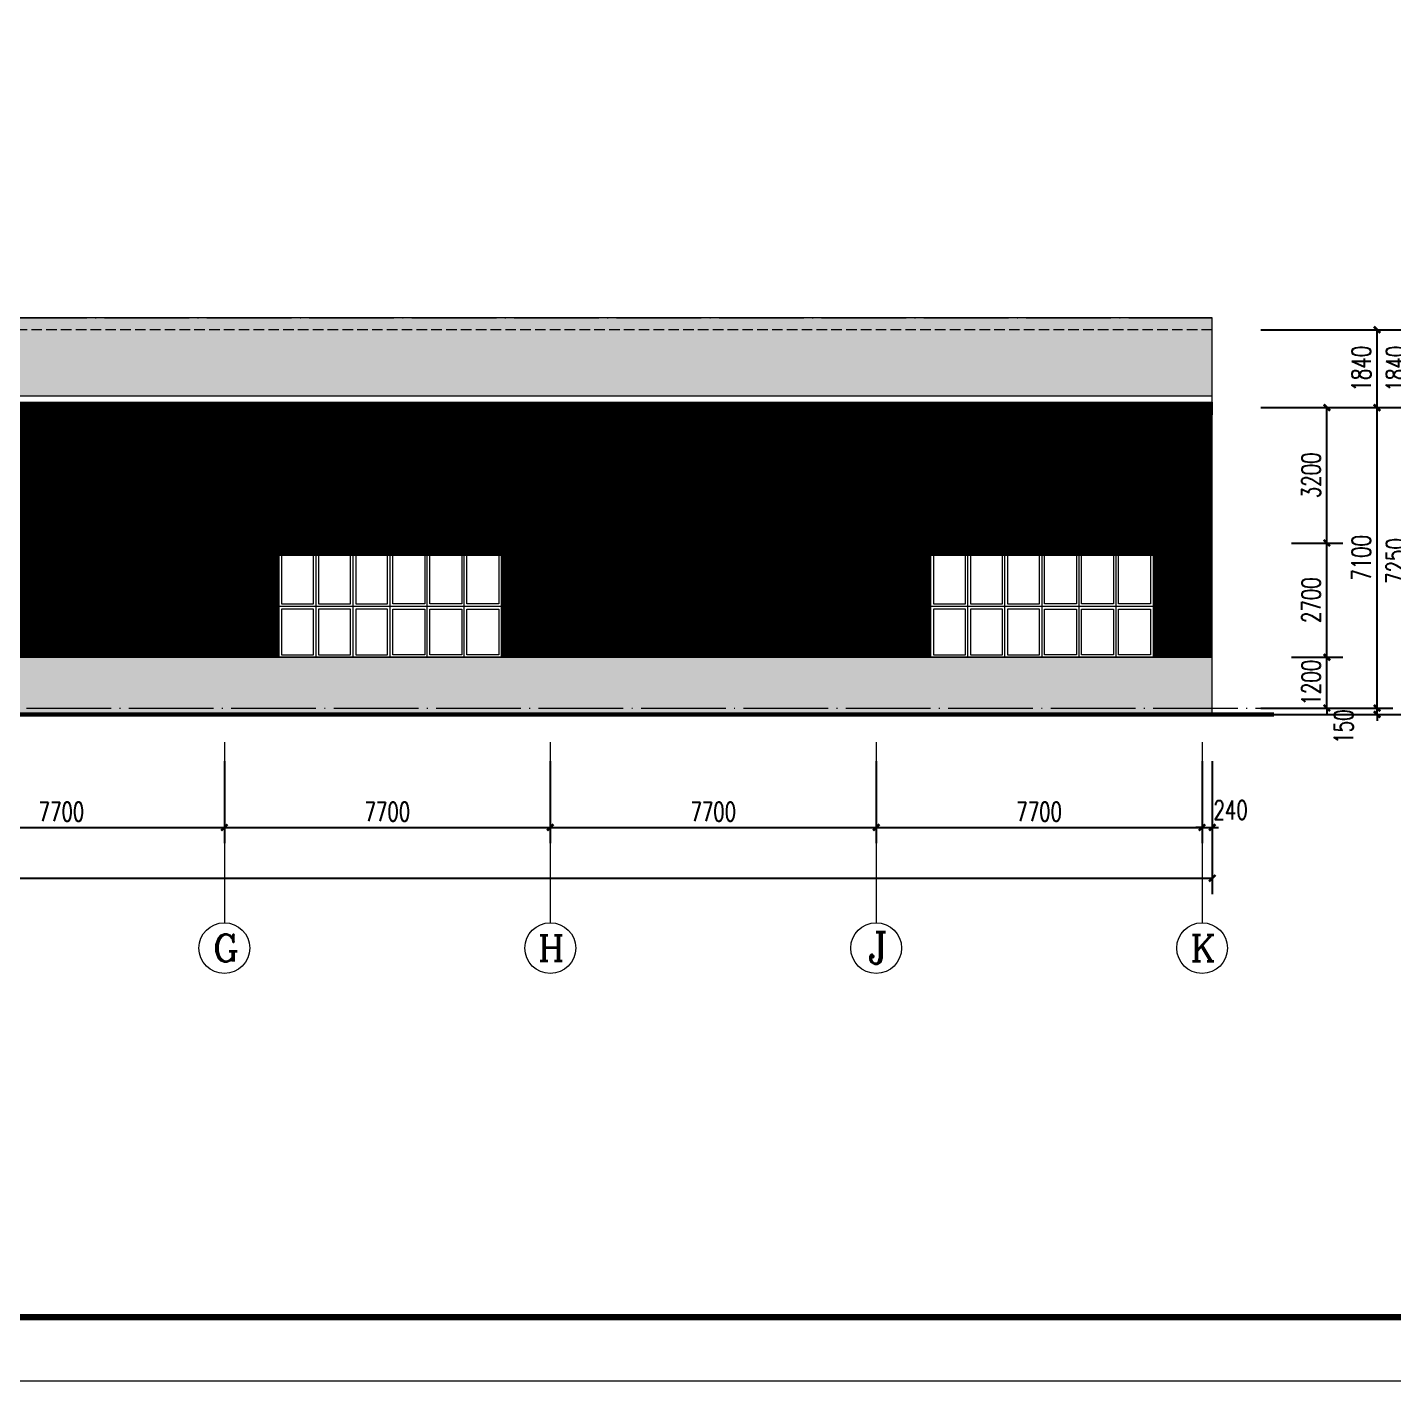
# Model space of a CAD drawing. Header units: inches. Extents: x -3733042 to -3450527, y 579159 to 997713.
# Drawn here: x -3509754 to -3477472, y 593013 to 624994 of the extents above; entities that cross this region are included whole.
import ezdxf

# ---------------------------------------------------------------- set-up
doc = ezdxf.new("R2010")
doc.units = ezdxf.units.IN
doc.header["$LTSCALE"] = 1000
doc.header["$MEASUREMENT"] = 0
doc.linetypes.add('DASH', pattern=[0.35, 0.25, -0.1])
doc.linetypes.add('DOTE', pattern=[2.42, 2, -0.2, 0.02, -0.2])
doc.layers.get('0').update_dxf_attribs({"lineweight": 18})
for name, color, linetype, lineweight in [('AXIS', 30, 'Continuous', 18), ('AXIS_TEXT', 7, 'Continuous', 18), ('DOTE', 14, 'DOTE', 18), ('PUB_DIM', 3, 'Continuous', 18), ('PUB_TITLE', 153, 'Continuous', 18), ('SURFACE', 255, 'Continuous', 18), ('WINDOW', 4, 'Continuous', 18), ('填充', 8, 'Continuous', 18)]:
    doc.layers.add(name, color=color, linetype=linetype, lineweight=lineweight)
doc.styles.add('_TCH_AXIS', font='complex.shx', dxfattribs={"bigfont": 'gbcbig.shx'})
doc.styles.add('_TCH_DIM_T3', font='simplex.shx', dxfattribs={"width": 0.705882, "bigfont": 'gbcbig.shx'})
doc.styles.add('COMPLEX', font='complex.shx')
doc.dimstyles.new('_TCH_ARCH&&150', dxfattribs={"dimtxt": 446.25, "dimasz": 150, "dimexe": 375, "dimexo": 450, "dimgap": 150, "dimtad": 1, "dimdec": 0, "dimzin": 0, "dimdsep": 46, "dimtxsty": '_TCH_DIM_T3', "dimblk": 'ARCHTICK', "dimcen": 0.09, "dimdle": 300, "dimclrt": 7, "dimazin": 2, "dimtfac": 1, "dimtdec": 0, "dimtix": 1, "dimtmove": 2, "dimatfit": 3, "dimfxl": 1, "dimtolj": 1, "dimarcsym": 0})

# ---------------------------------------------------------------- blocks, each defined once
blk = doc.blocks.new('_ArchTick_2')
at = {"color": 0, "linetype": 'ByBlock'}
blk.add_lwpolyline([(-0.5, -0.5, 0.4, 0.4, 0), (0.5, 0.5, 0.4, 0.4, 0)], format="xyseb", dxfattribs=at)
blk = doc.blocks.new('*X167')
at = {"layer": 'AXIS', "color": 0, "lineweight": -2}
for p, q in [((-3512799, 607654), (-3512799, 605711)), ((-3505099, 607654), (-3505099, 605711)), ((-3512799, 606086), (-3505099, 606086))]:
    blk.add_line(p, q, dxfattribs=at)
at = {"layer": 'AXIS', "color": 0, "lineweight": -2, "xscale": 150, "yscale": 150, "zscale": 150, "rotation": 180}
blk.add_blockref('_ArchTick_2', (-3512799, 606086), dxfattribs=at)
at = {"layer": 'AXIS', "color": 0, "lineweight": -2, "xscale": 150, "yscale": 150, "zscale": 150}
blk.add_blockref('_ArchTick_2', (-3505099, 606086), dxfattribs=at)
at = {"layer": 'AXIS', "color": 7, "insert": (-3508949, 606459), "char_height": 446.2, "width": 1665, "attachment_point": 5, "style": '_TCH_DIM_T3'}
blk.add_mtext('7700', dxfattribs=at)
blk = doc.blocks.new('_ARCHTICK')
at = {"color": 0, "linetype": 'ByBlock', "const_width": 0.4}
blk.add_lwpolyline([(-0.5, -0.5), (0.5, 0.5)], dxfattribs=at)
blk = doc.blocks.new('*X168')
at = {"layer": 'AXIS', "color": 0, "lineweight": -2}
for p, q in [((-3505099, 607654), (-3505099, 605711)), ((-3497399, 607654), (-3497399, 605711)), ((-3505099, 606086), (-3497399, 606086))]:
    blk.add_line(p, q, dxfattribs=at)
at = {"layer": 'AXIS', "color": 0, "lineweight": -2, "xscale": 150, "yscale": 150, "zscale": 150, "rotation": 180}
blk.add_blockref('_ArchTick_2', (-3505099, 606086), dxfattribs=at)
at = {"layer": 'AXIS', "color": 0, "lineweight": -2, "xscale": 150, "yscale": 150, "zscale": 150}
blk.add_blockref('_ArchTick_2', (-3497399, 606086), dxfattribs=at)
at = {"layer": 'AXIS', "color": 7, "insert": (-3501249, 606459), "char_height": 446.2, "width": 1665, "attachment_point": 5, "style": '_TCH_DIM_T3'}
blk.add_mtext('7700', dxfattribs=at)
blk = doc.blocks.new('*X169')
at = {"layer": 'AXIS', "color": 0, "lineweight": -2}
for p, q in [((-3497399, 607654), (-3497399, 605711)), ((-3489699, 607654), (-3489699, 605711)), ((-3497399, 606086), (-3489699, 606086))]:
    blk.add_line(p, q, dxfattribs=at)
at = {"layer": 'AXIS', "color": 0, "lineweight": -2, "xscale": 150, "yscale": 150, "zscale": 150, "rotation": 180}
blk.add_blockref('_ArchTick_2', (-3497399, 606086), dxfattribs=at)
at = {"layer": 'AXIS', "color": 0, "lineweight": -2, "xscale": 150, "yscale": 150, "zscale": 150}
blk.add_blockref('_ArchTick_2', (-3489699, 606086), dxfattribs=at)
at = {"layer": 'AXIS', "color": 7, "insert": (-3493549, 606459), "char_height": 446.2, "width": 1665, "attachment_point": 5, "style": '_TCH_DIM_T3'}
blk.add_mtext('7700', dxfattribs=at)
blk = doc.blocks.new('*X170')
at = {"layer": 'AXIS', "color": 0, "lineweight": -2}
for p, q in [((-3489699, 607654), (-3489699, 605711)), ((-3481999, 607654), (-3481999, 605711)), ((-3489699, 606086), (-3481999, 606086))]:
    blk.add_line(p, q, dxfattribs=at)
at = {"layer": 'AXIS', "color": 0, "lineweight": -2, "xscale": 150, "yscale": 150, "zscale": 150, "rotation": 180}
blk.add_blockref('_ArchTick_2', (-3489699, 606086), dxfattribs=at)
at = {"layer": 'AXIS', "color": 0, "lineweight": -2, "xscale": 150, "yscale": 150, "zscale": 150}
blk.add_blockref('_ArchTick_2', (-3481999, 606086), dxfattribs=at)
at = {"layer": 'AXIS', "color": 7, "insert": (-3485849, 606459), "char_height": 446.2, "width": 1665, "attachment_point": 5, "style": '_TCH_DIM_T3'}
blk.add_mtext('7700', dxfattribs=at)
blk = doc.blocks.new('*X171')
at = {"layer": 'AXIS', "color": 0, "lineweight": -2}
for p, q in [((-3481999, 607654), (-3481999, 605711)), ((-3481759, 607654), (-3481759, 605711)), ((-3481999, 606086), (-3482149, 606086)), ((-3481999, 606086), (-3481759, 606086)), ((-3481759, 606086), (-3481609, 606086))]:
    blk.add_line(p, q, dxfattribs=at)
at = {"layer": 'AXIS', "color": 0, "lineweight": -2, "xscale": 150, "yscale": 150, "zscale": 150}
blk.add_blockref('_ArchTick_2', (-3481999, 606086), dxfattribs=at)
at = {"layer": 'AXIS', "color": 0, "lineweight": -2, "xscale": 150, "yscale": 150, "zscale": 150, "rotation": 180}
blk.add_blockref('_ArchTick_2', (-3481759, 606086), dxfattribs=at)
at = {"layer": 'AXIS', "color": 7, "insert": (-3481325, 606498), "char_height": 446.2, "width": 1215, "attachment_point": 5, "style": '_TCH_DIM_T3'}
blk.add_mtext('240', dxfattribs=at)
blk = doc.blocks.new('*X172')
at = {"layer": 'AXIS', "color": 0, "lineweight": -2}
for p, q in [((-3551539, 607654), (-3551539, 604511)), ((-3481759, 607654), (-3481759, 604511)), ((-3551539, 604886), (-3481759, 604886))]:
    blk.add_line(p, q, dxfattribs=at)
at = {"layer": 'AXIS', "color": 0, "lineweight": -2, "xscale": 150, "yscale": 150, "zscale": 150, "rotation": 180}
blk.add_blockref('_ArchTick_2', (-3551539, 604886), dxfattribs=at)
at = {"layer": 'AXIS', "color": 0, "lineweight": -2, "xscale": 150, "yscale": 150, "zscale": 150}
blk.add_blockref('_ArchTick_2', (-3481759, 604886), dxfattribs=at)
at = {"layer": 'AXIS', "color": 7, "insert": (-3516649, 605259), "char_height": 446.2, "width": 2115, "attachment_point": 5, "style": '_TCH_DIM_T3'}
blk.add_mtext('69780', dxfattribs=at)
blk = doc.blocks.new('*X436')
at = {"layer": 'PUB_DIM', "color": 0, "lineweight": -2}
for p, q in [((-3479050, 610107), (-3479050, 610257)), ((-3479890, 610107), (-3478675, 610107)), ((-3479050, 608907), (-3479050, 610107)), ((-3479890, 608907), (-3478675, 608907)), ((-3479050, 608907), (-3479050, 608757))]:
    blk.add_line(p, q, dxfattribs=at)
at = {"layer": 'PUB_DIM', "color": 0, "lineweight": -2, "xscale": 150, "yscale": 150, "zscale": 150}
for p, rotation in [((-3479050, 610107), 270), ((-3479050, 608907), 90)]:
    blk.add_blockref('_ArchTick_2', p, dxfattribs=dict(at, rotation=rotation))
at = {"layer": 'PUB_DIM', "color": 7, "insert": (-3479423, 609507), "char_height": 446.2, "width": 1530, "attachment_point": 5, "rotation": 90, "style": '_TCH_DIM_T3'}
blk.add_mtext('1200', dxfattribs=at)
blk = doc.blocks.new('*X437')
at = {"layer": 'PUB_DIM', "color": 0, "lineweight": -2}
for p, q in [((-3479890, 612807), (-3478675, 612807)), ((-3479050, 610107), (-3479050, 612807)), ((-3479890, 610107), (-3478675, 610107))]:
    blk.add_line(p, q, dxfattribs=at)
at = {"layer": 'PUB_DIM', "color": 0, "lineweight": -2, "xscale": 150, "yscale": 150, "zscale": 150}
for p, rotation in [((-3479050, 612807), 90), ((-3479050, 610107), 270)]:
    blk.add_blockref('_ArchTick_2', p, dxfattribs=dict(at, rotation=rotation))
at = {"layer": 'PUB_DIM', "color": 7, "insert": (-3479423, 611457), "char_height": 446.2, "width": 1665, "attachment_point": 5, "rotation": 90, "style": '_TCH_DIM_T3'}
blk.add_mtext('2700', dxfattribs=at)
blk = doc.blocks.new('*X438')
at = {"layer": 'PUB_DIM', "color": 0, "lineweight": -2}
for p, q in [((-3479890, 616007), (-3478675, 616007)), ((-3479050, 612807), (-3479050, 616007)), ((-3479890, 612807), (-3478675, 612807))]:
    blk.add_line(p, q, dxfattribs=at)
at = {"layer": 'PUB_DIM', "color": 0, "lineweight": -2, "xscale": 150, "yscale": 150, "zscale": 150}
for p, rotation in [((-3479050, 616007), 90), ((-3479050, 612807), 270)]:
    blk.add_blockref('_ArchTick_2', p, dxfattribs=dict(at, rotation=rotation))
at = {"layer": 'PUB_DIM', "color": 7, "insert": (-3479423, 614407), "char_height": 446.2, "width": 1620, "attachment_point": 5, "rotation": 90, "style": '_TCH_DIM_T3'}
blk.add_mtext('3200', dxfattribs=at)
blk = doc.blocks.new('*X439')
at = {"layer": 'PUB_DIM', "color": 0, "lineweight": -2}
for p, q in [((-3480609, 608907), (-3477490, 608907)), ((-3477865, 608907), (-3477865, 609057)), ((-3477865, 608757), (-3477865, 608907)), ((-3480609, 608757), (-3477490, 608757)), ((-3477865, 608757), (-3477865, 608607))]:
    blk.add_line(p, q, dxfattribs=at)
at = {"layer": 'PUB_DIM', "color": 0, "lineweight": -2, "xscale": 150, "yscale": 150, "zscale": 150}
for p, rotation in [((-3477865, 608907), 270), ((-3477865, 608757), 90)]:
    blk.add_blockref('_ArchTick_2', p, dxfattribs=dict(at, rotation=rotation))
at = {"layer": 'PUB_DIM', "color": 7, "insert": (-3478655, 608468), "char_height": 446.2, "width": 1035, "attachment_point": 5, "rotation": 90, "style": '_TCH_DIM_T3'}
blk.add_mtext('150', dxfattribs=at)
blk = doc.blocks.new('*X440')
at = {"layer": 'PUB_DIM', "color": 0, "lineweight": -2}
for p, q in [((-3480609, 616007), (-3477490, 616007)), ((-3477865, 608907), (-3477865, 616007)), ((-3480609, 608907), (-3477490, 608907))]:
    blk.add_line(p, q, dxfattribs=at)
at = {"layer": 'PUB_DIM', "color": 0, "lineweight": -2, "xscale": 150, "yscale": 150, "zscale": 150}
for p, rotation in [((-3477865, 616007), 90), ((-3477865, 608907), 270)]:
    blk.add_blockref('_ArchTick_2', p, dxfattribs=dict(at, rotation=rotation))
at = {"layer": 'PUB_DIM', "color": 7, "insert": (-3478238, 612457), "char_height": 446.2, "width": 1530, "attachment_point": 5, "rotation": 90, "style": '_TCH_DIM_T3'}
blk.add_mtext('7100', dxfattribs=at)
blk = doc.blocks.new('*X441')
at = {"layer": 'PUB_DIM', "color": 0, "lineweight": -2}
for p, q in [((-3480609, 617847), (-3477490, 617847)), ((-3477865, 616007), (-3477865, 617847)), ((-3480609, 616007), (-3477490, 616007))]:
    blk.add_line(p, q, dxfattribs=at)
at = {"layer": 'PUB_DIM', "color": 0, "lineweight": -2, "xscale": 150, "yscale": 150, "zscale": 150}
for p, rotation in [((-3477865, 617847), 90), ((-3477865, 616007), 270)]:
    blk.add_blockref('_ArchTick_2', p, dxfattribs=dict(at, rotation=rotation))
at = {"layer": 'PUB_DIM', "color": 7, "insert": (-3478238, 616927), "char_height": 446.2, "width": 1530, "attachment_point": 5, "rotation": 90, "style": '_TCH_DIM_T3'}
blk.add_mtext('1840', dxfattribs=at)
blk = doc.blocks.new('*X442')
at = {"layer": 'PUB_DIM', "color": 0, "lineweight": -2}
for p, q in [((-3480609, 617847), (-3476677, 617847)), ((-3477052, 616007), (-3477052, 617847)), ((-3480609, 616007), (-3476677, 616007))]:
    blk.add_line(p, q, dxfattribs=at)
at = {"layer": 'PUB_DIM', "color": 0, "lineweight": -2, "xscale": 150, "yscale": 150, "zscale": 150}
for p, rotation in [((-3477052, 617847), 90), ((-3477052, 616007), 270)]:
    blk.add_blockref('_ArchTick_2', p, dxfattribs=dict(at, rotation=rotation))
at = {"layer": 'PUB_DIM', "color": 7, "insert": (-3477425, 616927), "char_height": 446.2, "width": 1530, "attachment_point": 5, "rotation": 90, "style": '_TCH_DIM_T3'}
blk.add_mtext('1840', dxfattribs=at)
blk = doc.blocks.new('*X443')
at = {"layer": 'PUB_DIM', "color": 0, "lineweight": -2}
for p, q in [((-3480609, 616007), (-3476677, 616007)), ((-3477052, 608757), (-3477052, 616007)), ((-3480609, 608757), (-3476677, 608757))]:
    blk.add_line(p, q, dxfattribs=at)
at = {"layer": 'PUB_DIM', "color": 0, "lineweight": -2, "xscale": 150, "yscale": 150, "zscale": 150}
for p, rotation in [((-3477052, 616007), 90), ((-3477052, 608757), 270)]:
    blk.add_blockref('_ArchTick_2', p, dxfattribs=dict(at, rotation=rotation))
at = {"layer": 'PUB_DIM', "color": 7, "insert": (-3477425, 612382), "char_height": 446.2, "width": 1620, "attachment_point": 5, "rotation": 90, "style": '_TCH_DIM_T3'}
blk.add_mtext('7250', dxfattribs=at)
blk = doc.blocks.new('_AXISO')
blk.add_circle((0, 0), 0.5)
at = {"layer": 'AXIS_TEXT', "style": 'COMPLEX', "width": 1.04167}
blk.add_attdef('A', (-0.25, -0.28), '', height=0.56, dxfattribs=at)

msp = doc.modelspace()

# ---------------------------------------------------------------- hatches: boundary and pattern name
at = {"layer": '填充'}
h = msp.add_hatch(dxfattribs=at)
h.set_pattern_fill('ANSI33', color=256, scale=300, angle=45, style=0)
h.paths.add_polyline_path([(-3481759.3, 616286.7), (-3481759.3, 618126.7), (-3551539.3, 618126.7), (-3551539.3, 616286.7)], flags=0)
h = msp.add_hatch(dxfattribs=at)
h.set_pattern_fill('LINE', color=256, scale=200, angle=90, style=0)
h.paths.add_polyline_path([(-3481759.3, 610106.7), (-3481759.3, 616136.7), (-3551539.3, 616136.7), (-3551539.3, 610106.7)], flags=0)
h.paths.add_polyline_path([(-3550074.3, 616306.7), (-3483156, 616306.7)], flags=0)
h.paths.add_polyline_path([(-3488406, 610106.7), (-3483156, 610106.7), (-3483156, 612506.7), (-3488406, 612506.7)], flags=0)
h.paths.add_polyline_path([(-3503806, 610106.7), (-3498556, 610106.7), (-3498556, 612506.7), (-3503806, 612506.7)], flags=0)
h.paths.add_polyline_path([(-3519206, 610106.7), (-3513956, 610106.7), (-3513956, 612806.7), (-3519206, 612806.7)], flags=0)
h.paths.add_polyline_path([(-3534606, 610106.7), (-3529356, 610106.7), (-3529356, 612806.7), (-3534606, 612806.7)], flags=0)
h.paths.add_polyline_path([(-3550074.3, 610106.7), (-3544824.3, 610106.7), (-3544824.3, 612806.7), (-3550074.3, 612806.7)], flags=0)
h = msp.add_hatch(dxfattribs=at)
h.set_pattern_fill('BRICK', color=256, scale=150, angle=360, style=0)
h.paths.add_polyline_path([(-3528824.6, 608756.7), (-3528824.6, 610106.7), (-3536681.7, 610106.7), (-3536681.7, 608756.7)], flags=0)
h.paths.add_polyline_path([(-3551539.3, 610106.7), (-3551539.3, 608756.7), (-3536681.7, 608756.7), (-3536681.7, 610106.7)], flags=0)
h.paths.add_polyline_path([(-3481759.3, 608782.1), (-3481759.3, 610106.7), (-3528824.6, 610106.7), (-3528824.6, 608756.7), (-3515574.3, 608756.7)], flags=0)

# ---------------------------------------------------------------- linework, layer by layer
at = {"layer": 'AXIS'}
for p, q in [((-3505098.7, 608104.2), (-3505098.7, 603835.6)), ((-3497398.7, 608104.2), (-3497398.7, 603835.6)), ((-3489698.7, 608104.2), (-3489698.7, 603835.6)), ((-3481998.7, 608104.2), (-3481998.7, 603835.6))]:
    msp.add_line(p, q, dxfattribs=at)
at = {"layer": 'DOTE'}
for p, q in [((-3556331.4, 618126.7), (-3481759.3, 618126.7)), ((-3556331.4, 616006.7), (-3481759.3, 616006.7)), ((-3555754.8, 608906.7), (-3478500.7, 608906.7))]:
    msp.add_line(p, q, dxfattribs=at)
at = {"layer": 'PUB_TITLE'}
msp.add_lwpolyline([(-3561976.8, 593012.6), (-3450526.8, 593012.6), (-3450526.8, 656012.6), (-3561976.8, 656012.6)], close=True, dxfattribs=at)
msp.add_lwpolyline([(-3558226.8, 594512.6, 150, 150, 0), (-3452026.8, 594512.6, 150, 150, 0), (-3452026.8, 654512.6, 150, 150, 0), (-3558226.8, 654512.6, 150, 150, 0)], format="xyseb", close=True, dxfattribs=at)
at = {"layer": 'SURFACE', "color": 251, "linetype": 'DASH'}
for p, q in [((-3481759.3, 617846.7), (-3551539.3, 617846.7)), ((-3551539.3, 616006.7), (-3481759.3, 616006.7))]:
    msp.add_line(p, q, dxfattribs=at)
at = {"layer": 'SURFACE'}
for p, q in [((-3551539.3, 616286.7), (-3481759.3, 616286.7)), ((-3546950.3, 610106.7), (-3481759.3, 610106.7)), ((-3482020, 610106.7), (-3481759.3, 610106.7)), ((-3555754.8, 608756.7), (-3478500.7, 608756.7))]:
    msp.add_line(p, q, dxfattribs=at)
msp.add_lwpolyline([(-3481759.3, 608756.7), (-3481759.3, 618126.7), (-3551539.3, 618126.7), (-3551539.3, 608756.7)], dxfattribs=at)
for points in [[(-3551539.3, 616136.7), (-3481759.3, 616136.7), (-3481759.3, 615836.7), (-3551539.3, 615836.7)], [(-3498556, 610106.7), (-3503806, 610106.7), (-3503806, 612806.7), (-3498556, 612806.7)], [(-3483156, 610106.7), (-3488406, 610106.7), (-3488406, 612806.7), (-3483156, 612806.7)]]:
    msp.add_lwpolyline(points, close=True, dxfattribs=at)
msp.add_lwpolyline([(-3552689.4, 608756.7, 100, 100, 0), (-3480300.4, 608756.7, 100, 100, 0)], format="xyseb", dxfattribs=at)
at = {"layer": 'WINDOW'}
for p, q in [((-3502931, 610106.7), (-3502931, 612806.7)), ((-3502056, 610106.7), (-3502056, 612806.7)), ((-3501181, 610106.7), (-3501181, 612806.7)), ((-3500306, 610106.7), (-3500306, 612806.7)), ((-3499431, 610106.7), (-3499431, 612806.7)), ((-3487531, 610106.7), (-3487531, 612806.7)), ((-3486656, 610106.7), (-3486656, 612806.7)), ((-3485781, 610106.7), (-3485781, 612806.7)), ((-3484906, 610106.7), (-3484906, 612806.7)), ((-3484031, 610106.7), (-3484031, 612806.7)), ((-3498556, 611306.7), (-3503806, 611306.7)), ((-3483156, 611306.7), (-3488406, 611306.7))]:
    msp.add_line(p, q, dxfattribs=at)
for points in [[(-3502991, 611366.7), (-3502991, 612746.7), (-3503746, 612746.7), (-3503746, 611366.7)], [(-3502116, 611366.7), (-3502116, 612746.7), (-3502871, 612746.7), (-3502871, 611366.7)], [(-3501241, 611366.7), (-3501241, 612746.7), (-3501996, 612746.7), (-3501996, 611366.7)], [(-3501121, 611366.7), (-3501121, 612746.7), (-3500366, 612746.7), (-3500366, 611366.7)], [(-3500246, 611366.7), (-3500246, 612746.7), (-3499491, 612746.7), (-3499491, 611366.7)], [(-3499371, 611366.7), (-3499371, 612746.7), (-3498616, 612746.7), (-3498616, 611366.7)], [(-3487591, 611366.7), (-3487591, 612746.7), (-3488346, 612746.7), (-3488346, 611366.7)], [(-3486716, 611366.7), (-3486716, 612746.7), (-3487471, 612746.7), (-3487471, 611366.7)], [(-3485841, 611366.7), (-3485841, 612746.7), (-3486596, 612746.7), (-3486596, 611366.7)], [(-3485721, 611366.7), (-3485721, 612746.7), (-3484966, 612746.7), (-3484966, 611366.7)], [(-3484846, 611366.7), (-3484846, 612746.7), (-3484091, 612746.7), (-3484091, 611366.7)], [(-3483971, 611366.7), (-3483971, 612746.7), (-3483216, 612746.7), (-3483216, 611366.7)], [(-3502991, 610166.7), (-3502991, 611246.7), (-3503746, 611246.7), (-3503746, 610166.7)], [(-3502116, 610166.7), (-3502116, 611246.7), (-3502871, 611246.7), (-3502871, 610166.7)], [(-3501241, 610166.7), (-3501241, 611246.7), (-3501996, 611246.7), (-3501996, 610166.7)], [(-3501121, 610166.7), (-3501121, 611246.7), (-3500366, 611246.7), (-3500366, 610166.7)], [(-3500246, 610166.7), (-3500246, 611246.7), (-3499491, 611246.7), (-3499491, 610166.7)], [(-3499371, 610166.7), (-3499371, 611246.7), (-3498616, 611246.7), (-3498616, 610166.7)], [(-3487591, 610166.7), (-3487591, 611246.7), (-3488346, 611246.7), (-3488346, 610166.7)], [(-3486716, 610166.7), (-3486716, 611246.7), (-3487471, 611246.7), (-3487471, 610166.7)], [(-3485841, 610166.7), (-3485841, 611246.7), (-3486596, 611246.7), (-3486596, 610166.7)], [(-3485721, 610166.7), (-3485721, 611246.7), (-3484966, 611246.7), (-3484966, 610166.7)], [(-3484846, 610166.7), (-3484846, 611246.7), (-3484091, 611246.7), (-3484091, 610166.7)], [(-3483971, 610166.7), (-3483971, 611246.7), (-3483216, 611246.7), (-3483216, 610166.7)]]:
    msp.add_lwpolyline(points, close=True, dxfattribs=at)

# ---------------------------------------------------------------- block references
at = {"layer": 'AXIS'}
ref = msp.add_blockref('_AXISO', (-3505098.7, 603235.6), dxfattribs=dict(at, xscale=1200, yscale=1200, zscale=1200))
ref.add_attrib('A', 'G', (-3505372, 602916.7), dxfattribs={"layer": 'AXIS_TEXT', "height": 637.8, "style": '_TCH_AXIS'})
ref = msp.add_blockref('_AXISO', (-3497398.7, 603235.6), dxfattribs=dict(at, xscale=1200, yscale=1200, zscale=1200))
ref.add_attrib('A', 'H', (-3497688.4, 602931.4), dxfattribs={"layer": 'AXIS_TEXT', "height": 608.3, "style": '_TCH_AXIS'})
ref = msp.add_blockref('_AXISO', (-3489698.7, 603235.6), dxfattribs=dict(at, xscale=1200, yscale=1200, zscale=1200))
ref.add_attrib('A', 'J', (-3489893.6, 602863.5), dxfattribs={"layer": 'AXIS_TEXT', "height": 744.1, "style": '_TCH_AXIS'})
ref = msp.add_blockref('_AXISO', (-3481998.7, 603235.6), dxfattribs=dict(at, xscale=1200, yscale=1200, zscale=1200))
ref.add_attrib('A', 'K', (-3482280.5, 602924.1), dxfattribs={"layer": 'AXIS_TEXT', "height": 622.9, "style": '_TCH_AXIS'})

# ---------------------------------------------------------------- dimensions: what is measured, and where the dimension line sits
for base, p1, p2, picture, middle in [((-3481758.7, 604885.6), (-3551538.7, 608104.2), (-3481758.7, 608104.2), '*X172', (-3516648.7, 605258.7)), ((-3505098.7, 606085.6), (-3512798.7, 608104.2), (-3505098.7, 608104.2), '*X167', (-3508948.7, 606458.7)), ((-3497398.7, 606085.6), (-3505098.7, 608104.2), (-3497398.7, 608104.2), '*X168', (-3501248.7, 606458.7)), ((-3489698.7, 606085.6), (-3497398.7, 608104.2), (-3489698.7, 608104.2), '*X169', (-3493548.7, 606458.7)), ((-3481998.7, 606085.6), (-3489698.7, 608104.2), (-3481998.7, 608104.2), '*X170', (-3485848.7, 606458.7))]:
    dim = msp.add_linear_dim(base=base, p1=p1, p2=p2, dimstyle='_TCH_ARCH&&150', override={"dimsah": 1, "dimtzin": 0}, dxfattribs=at)
    dim.commit()
    dim.dimension.update_dxf_attribs({"geometry": picture, "text_midpoint": middle})
dim = msp.add_linear_dim(base=(-3481758.7, 606085.6), p1=(-3481998.7, 608104.2), p2=(-3481758.7, 608104.2), dimstyle='_TCH_ARCH&&150', override={"dimsah": 1, "dimtzin": 0}, dxfattribs=at)
dim.commit()
dim.dimension.update_dxf_attribs({"geometry": '*X171', "text_midpoint": (-3481325.2, 606498.1), "dimtype": 160})
at = {"layer": 'PUB_DIM'}
for base, p1, p2, picture, middle in [((-3477865, 617846.7), (-3481059.3, 616006.7), (-3481059.3, 617846.7), '*X441', (-3478238.2, 616926.7)), ((-3477051.8, 617846.7), (-3481059.3, 616006.7), (-3481059.3, 617846.7), '*X442', (-3477424.9, 616926.7)), ((-3477865, 616006.7), (-3481059.3, 608906.7), (-3481059.3, 616006.7), '*X440', (-3478238.2, 612456.7)), ((-3477051.8, 616006.7), (-3481059.3, 608756.7), (-3481059.3, 616006.7), '*X443', (-3477424.9, 612381.7)), ((-3479049.7, 616006.7), (-3480340, 612806.7), (-3480340, 616006.7), '*X438', (-3479422.8, 614406.7)), ((-3479049.7, 612806.7), (-3480340, 610106.7), (-3480340, 612806.7), '*X437', (-3479422.8, 611456.7)), ((-3479049.7, 610106.7), (-3480340, 608906.7), (-3480340, 610106.7), '*X436', (-3479422.8, 609506.7))]:
    dim = msp.add_linear_dim(base=base, p1=p1, p2=p2, angle=90, dimstyle='_TCH_ARCH&&150', override={"dimsah": 1, "dimtzin": 0}, dxfattribs=at)
    dim.commit()
    dim.dimension.update_dxf_attribs({"geometry": picture, "text_midpoint": middle})
dim = msp.add_linear_dim(base=(-3477865, 608906.7), p1=(-3481059.3, 608756.7), p2=(-3481059.3, 608906.7), angle=90, dimstyle='_TCH_ARCH&&150', override={"dimsah": 1, "dimtzin": 0}, dxfattribs=at)
dim.commit()
dim.dimension.update_dxf_attribs({"geometry": '*X439', "text_midpoint": (-3478654.8, 608467.7), "dimtype": 160})

doc.saveas('drawing.dxf')
